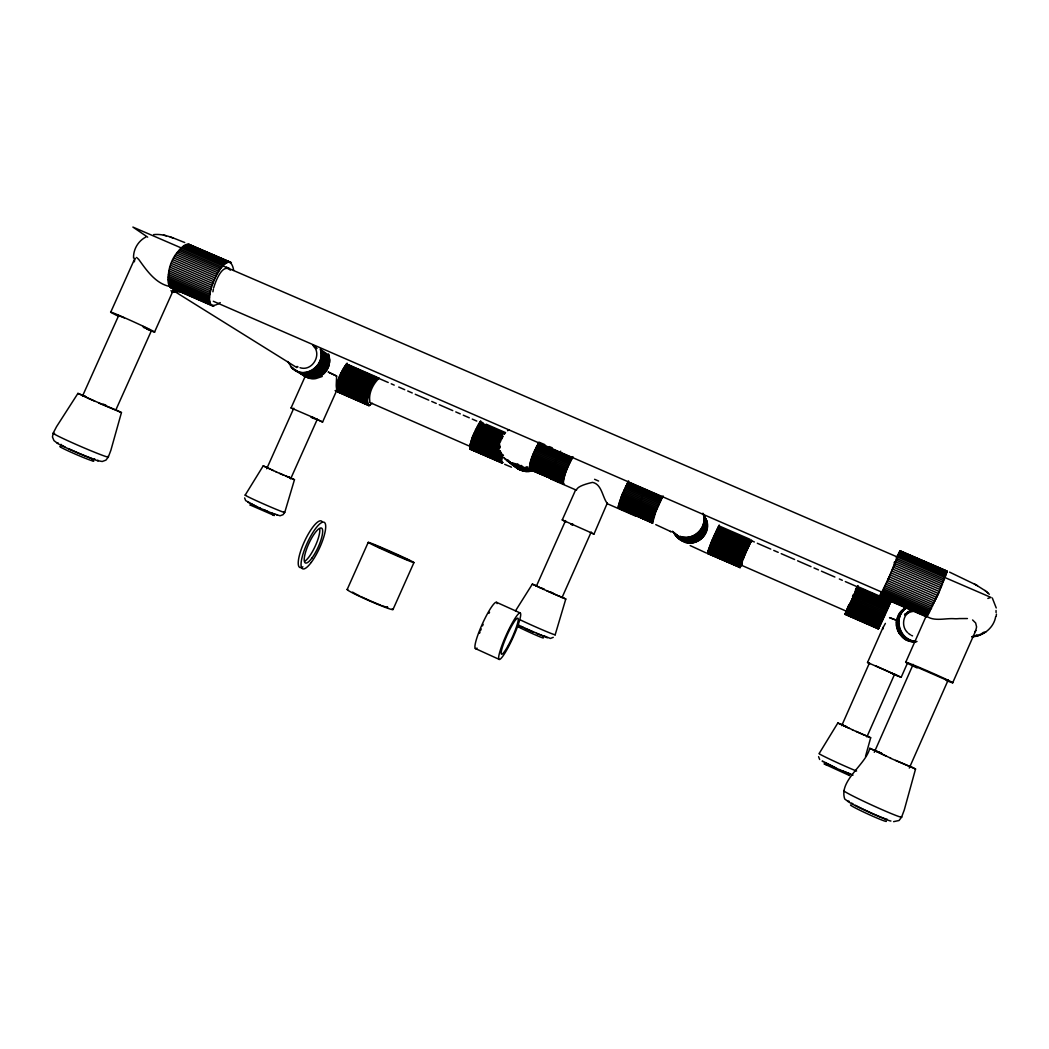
<?xml version="1.0" encoding="UTF-8"?>
<svg xmlns="http://www.w3.org/2000/svg" width="1049" height="1049" viewBox="0 0 1049 1049"><rect width="100%" height="100%" fill="white"/><g stroke="black" fill="none" stroke-linecap="round" stroke-linejoin="round"><path stroke-width="1.5" d="M368.763 405.596C364.449 396.797 372.421 385.114 377.155 377.26L346.472 363.898C341.266 371.831 334.801 382.282 337.608 391.933L368.763 405.596L372.395 403.288M682.178 538.806L679.818 536.236C693.31 541.822 708.521 526.755 702.922 513.236C708.691 520.619 705.466 532.236 697.769 536.983C689.573 542.818 679.647 538.884 673.484 532.328C683.66 550.03 713.071 534.767 704.587 516.2M681.234 538.858L683.358 541.677C696.575 548.05 712.323 532.892 706.252 519.465M652.504 523.058L655.73 511.833L663.034 495.889M133.551 258.106C133.171 249.518 138.14 241.021 145.772 237.1M220.224 302.597C191.757 321.414 227.554 236.248 233.704 270.445M564.349 484.153L529.601 469.532C529.207 459.842 534.688 450.624 538.95 442.154L544.877 444.684M915.305 641.503C897.21 644.27 888.962 615.343 905.969 607.804M917.01 641.503C900.396 641.739 892.083 617.953 905.903 608.289L903.399 609.482M502.996 462.465L470.083 449.024L470.162 444.527L472.601 436.45L480.691 420.859M590.167 532.656L593.996 534.059L607.358 502.982M824.75 762.321L835.856 767.986M213.131 306.19L170.436 287.544C163.828 273.317 173.583 247.984 189.266 244.443L230.754 262.316M635.891 516.226L607.45 503.782C602.27 496.977 601.877 484.284 592.58 482.383C588.004 483.366 576.963 486.225 576.452 490.093M499.809 444.986L499.783 447.923M501.488 462.897L502.405 455.069L470.949 441.367M572.99 456.708C568.781 465.271 563.444 474.371 563.365 484.074M707.459 553.466L711.615 541.245L719.221 525.011M292.501 368.54C304.971 380.131 326.16 364.829 320.26 349.251L328.966 355.296L329.753 360.935L328.652 366.586L326.659 370.454L323.8 373.706L318.948 376.788L313.428 378.099L306.505 377.063L292.501 368.54L287.675 361.512M878.223 628.954L878.393 627.971M926.359 616.104L926.411 616.917M628.548 480.848L621.769 495.364L618.228 506.837L652.504 521.891M879.639 596.475L926.569 616.864L938.54 593.537L947.024 571.128L900.068 550.791L891.086 572.977L879.678 596.553L881.317 591.597M996.144 616.209L996.445 614.163M894.036 619.395L889.526 617.612L896.252 620.129L896.318 625.61L897.564 630.082A18.895 18.554 -3.6 0 0 899.806 634.134L905.444 639.352L906.808 640.1L909.378 639.523M713.307 537.298L746.075 551.525L739.965 567.666L742.036 564.283M212.895 291.806L213.367 289.209M952.689 682.781L975.793 630.501L976.593 626.909L975.649 622.988L972.593 619.959M881.186 753.156L869.739 748.317C866.002 764.616 838.557 780.587 844.72 798.997L848.09 801.488M885.382 623.394L883.009 627.708A17.912 2.754 -66.6 0 0 882.799 629.203M553.269 637.346L550.371 638.448L544.313 635.956M336.624 376.067L328.337 372.107L336.624 376.067L336.244 385.127A17.466 8.077 -67.5 0 0 336.559 388.366L336.611 390.7L322.594 422.026L314.516 418.197M995.671 616.668C993.757 628.076 982.992 636.35 971.676 636.835M891.532 600.172L878.301 628.915L845.009 614.334L846.346 610.846M544.68 636.468L536.485 633.426M910.139 766.203L915.541 769.035L904.277 809.946L901.563 817.197L899.032 820.515L893.604 821.642M213.694 287.859C215.373 281.656 222.69 262.407 230.334 270.183M865.517 756.381L870.67 737.775L867.09 735.965M115.56 409.661L121.448 412.572L110.853 450.349L108.309 457.036L105.936 460.131L102.212 461.494L97.387 460.603M289.131 477.164L294.467 479.708L284.738 512.423L283.02 514.705L280.031 515.78L271.94 513.105M562.448 597.353L565.791 599.031L555.144 634.855M741.813 562.631L741.512 564.139L742.272 563.09M473.256 436.895L473.623 435.912M857.558 586.312L854.463 593.721M743.046 559.301L743.728 557.57M847.356 608.813L849.087 604.657M474.004 434.902L474.843 432.896M853.598 595.714L858.056 585.591M744.515 555.668L751.477 539.947M847.12 608.984L849.074 604.434M852.693 597.76L854.647 593.577L888.201 608.21M885.172 615.068L851.618 600.408L853.453 596.278L887.021 610.924M905.746 662.234L925.782 616.943M892.712 673.93L901.183 677.287L907.647 662.693M874.276 752.317L913.154 664.397M909.286 768.065L948.283 679.791M869.87 663.729L867.523 662.483L883.088 627.328M841.718 725.646L869.464 662.942M866.867 736.923L894.679 674.048M392.969 609.561L413.949 562.552M565.844 521.825L562.251 519.924L575.744 489.634M536.327 586.286L565.581 520.592M561.976 597.707L591.216 531.974M890.129 574.616L897.511 556.508L896.921 557.334M291.976 408.454L291.058 407.943L305.495 375.686M266.695 468.746L293.799 408.205M290.599 478.947L317.349 419.154M347.206 589.42L368.238 542.32M746.704 550.607L751.543 540.615M852.496 596.881L853.178 595.137M852.234 598.795L845.009 614.399M110.748 312.13L134.993 258.159L134.351 261.817M82.504 396.076L118.629 315.644M115.731 410.198L151.279 330.973M154.531 332.087L173.964 288.79M852.942 595.871L853.388 594.875M851.329 600.841L847.631 608.826M889.486 576.058L887.572 580.254M855.473 590.062L856.495 587.833M475.289 431.9L475.748 430.916M855.446 590.377L856.718 587.676M894.089 562.946L894.613 561.871M896.174 557.976L900.068 550.791M501.291 439.295L501.96 437.971M476.207 429.946L476.679 429.015M245.164 495.141L263.194 465.9L267.154 467.461M515.492 610.872L532.328 584.136L535.869 585.512M846.228 726.577L837.836 722.984L819.164 753.523A22.894 0.761 24.4 0 0 831.949 760.197A22.894 0.761 24.4 0 0 856.574 771.054M85.048 396.22L77.928 393.401L56.515 426.72L53.184 433.119L52.45 436.961L53.958 440.606L57.603 443.399M336.611 390.7L335.077 390.634M478.567 425.71L479.026 425.015M975.793 630.501L974.875 631.682M911.869 610.138C903.058 613.521 900.685 626.24 907.608 632.626M346.472 363.898L347.127 363.138M480.285 423.35L481.019 422.603M908.84 611.934L904.592 614.609L907.123 613.521M562.251 519.924L593.996 534.02M379.292 378.033C373.221 383.593 368.383 393.191 369.864 401.413M529.797 469.729L531.082 469.401M348.347 364.921L378.505 378.519M507.546 430.693L508.844 429.946M536.039 585.696L538.517 586.942M501.697 463.029L502.615 462.766M322.253 376.46L315.919 378.571A17.269 15.368 -61.4 0 1 311.959 378.82L307.803 377.955L305.744 376.014M902.232 610.479L904.71 609.299M901.157 611.554L903.609 610.4M900.173 612.721L902.599 611.593M899.295 613.98L901.707 612.865M898.521 615.291L900.921 614.216M912.971 609.705L908.211 611.803L912.578 610.321M907.228 612.38L909.798 611.252M897.878 616.668L900.265 615.619M905.405 613.796L907.949 612.695M976.947 634.986L975.085 635.799L980.33 634.92M897.341 618.097L899.714 617.074M339.758 391.946L337.948 392.156M896.934 619.553L899.295 618.569M896.646 621.06L899.006 620.09M896.489 622.568L898.849 621.637M896.462 624.089L898.823 623.198M533.679 470.227C523.831 474.673 513.682 467.107 507.729 459.75M896.567 625.624L898.927 624.745M707.537 553.531L740.227 567.443M896.803 627.132L899.163 626.292M897.157 628.613L899.531 627.813M987.843 598.454L990.951 597.406L132.882 227.069L147.673 237.153M897.642 630.069L900.029 629.295M898.259 631.485L900.645 630.737M898.98 632.835L901.379 632.114M171.905 292.304L180.9 291.281M899.819 634.134L902.232 633.439M516.37 466.962L521.996 468.024L527.686 467.159M900.75 635.353L903.202 634.684M901.799 636.494L904.264 635.851M902.927 637.543L905.418 636.927M291.058 407.943L313.599 417.659M527.162 467.264C521.183 469.06 514.298 467.225 510.063 462.609M904.146 638.5L906.664 637.897M905.444 639.352L907.988 638.762M910.834 640.165L908.224 640.729L915.829 642.054M909.693 641.241L912.328 640.69M911.201 641.634L913.863 641.096M912.735 641.896L915.423 641.359M277.238 515.216L276.752 514.679M983.149 632.442L985.85 631.97M981.418 633.57L984.093 633.098M979.596 634.54L982.257 634.081M973.144 636.441L978.337 635.589M976.304 636.087L972.121 636.573M967.427 618.543L959.206 618.569A29.752 29.333 17.3 0 1 953.239 618.635C944.769 618.32 934.043 621.493 926.857 616.327M153.6 234.622C164.575 233.389 174.75 238.779 184.729 242.516M173.439 288.226L171.092 287.95M250.816 503.402L254.579 505.539M244.614 497.947L245.676 500.622L249.649 502.72M168.771 286.246C155.265 283.046 146.414 270.131 138.704 259.365L136.554 257.464M515.885 466.648L510.312 462.57L515.977 463.855L521.458 467.92M294.467 479.708L279.677 473.348M867.523 662.483L901.183 677.287M946.041 680.04L946.788 680.198L911.594 664.791L913.81 666.076M300.014 367.701C312.484 371.844 322.751 353.867 312.759 345.278M166.319 235.802L163.5 235.094M896.226 620.116L894.495 619.553M547.329 637.818L518.809 625.453M823.177 761.43L822.114 761.128L839.606 769.809M121.448 412.572L98.894 403.104M273.723 513.774L274.759 514.102M251.236 505.225L249.898 504.897L274.327 515.531L272.32 514.403M915.541 769.035L890.391 758.191M170.174 236.969L173.269 238.044M520.697 627.42C506.588 621.834 547.053 640.834 543.12 637.543M826.599 764.747L824.068 763.869L849.572 775.578L848.628 774.844M867.09 736.123L864.651 735.139M870.67 737.775L856.115 731.402M565.791 599.031L542.451 588.843M267.915 467.841L266.616 467.382L270.734 469.336M85.389 396.47L82.701 395.473L87.146 397.689M273.841 514.01L263.469 509.565M878 751.792L874.696 750.52L886.261 756.159M511.506 467.198L504.674 464.314M143.372 327.38L149.089 329.609L143.123 326.436M559.537 596.317L562.159 597.327M875.338 665.682L896.961 675.425L890.627 672.92M571.403 523.674L573.226 524.448M842.504 770.963L850.215 773.86M549.309 446.586L552.272 447.844M538.321 443.229L572.374 457.81M537.678 444.396L571.744 458.977M537.036 445.615L571.102 460.196M536.38 446.887L570.472 461.481M535.737 448.198L569.83 462.806M535.108 449.562L569.201 464.169M534.492 450.939L568.571 465.559M533.889 452.342L567.968 466.962M533.298 453.745L567.378 468.365M532.748 455.148L566.814 469.768M532.223 456.538L566.29 471.158M285.721 475.984L291.098 478.187L289.026 477.177M188.518 244.22L231.383 262.67M899.963 550.83L947.024 571.128M187.732 244.155L230.465 262.538M899.793 551.04L947.037 571.43M186.879 244.247L228.485 262.184M899.557 551.394L946.972 571.889M185.988 244.496L227.633 262.46M899.727 552.207L946.827 572.505M185.044 244.902L226.728 262.879M899.478 552.954L946.618 573.279M184.073 245.453L225.784 263.443M899.137 553.846L946.329 574.196M183.064 246.161L224.814 264.164M898.744 554.882L945.975 575.258M531.725 457.902L565.778 472.522M531.279 459.226L565.319 473.846M530.86 460.511L564.887 475.131M530.492 461.744L564.506 476.364M530.178 462.911L564.165 477.531M529.902 464.012L563.864 478.632M529.679 465.035L563.615 479.642M529.509 465.979L563.431 480.573M529.391 466.831L563.287 481.412M529.325 467.579L563.195 482.16M529.312 468.234L560.205 481.53M529.352 468.772L554.344 479.537M530.702 469.65L551.184 478.475M554.108 479.734L558.501 481.622M529.443 469.205L563.247 483.759M267.429 511.374L259.732 508.018M182.041 247L223.83 265.03M898.285 556.049L945.555 576.452M226.44 267.141L229.403 268.426M179.969 249.098L221.798 267.167M897.197 558.763L944.533 579.205M178.92 250.344L220.788 268.426M896.567 560.297L943.93 580.753M177.884 251.694L219.766 269.79M895.885 561.91L943.274 582.392M176.875 253.15L218.769 271.258M895.164 563.615L942.579 584.109M175.878 254.697L217.786 272.819M894.404 565.398L941.832 585.906M174.921 256.336L216.841 274.471M893.604 567.234L941.058 587.755M173.99 258.041L215.924 276.189M892.791 569.122L940.245 589.656M173.111 259.811L215.045 277.959M891.952 571.036L939.406 591.584M172.285 261.621L214.219 279.781M891.086 572.977L938.54 593.537M171.525 263.469L213.432 281.63M890.221 574.918L937.675 595.478M718.788 525.798L749.996 539.304M718.316 526.677L751.307 541.009M745.839 539.12L751.727 541.677M717.831 527.647L750.546 541.808M717.306 528.683L750.048 542.857M716.769 529.784L749.511 543.972M124.306 317.86L116.255 314.634L117.921 315.67M170.817 265.331L212.724 283.505M889.355 576.858L936.796 597.419M170.174 267.207L212.068 285.38M888.49 578.773L935.918 599.333M169.61 269.068L211.492 287.242M887.638 580.635L935.039 601.208M169.112 270.917L210.98 289.078M886.798 582.457L934.174 603.031M168.705 272.714L210.547 290.888M885.985 584.214L933.335 604.788M168.378 274.484L210.193 292.645M885.199 585.906L932.509 606.453M168.142 276.175L209.918 294.336M884.451 587.492L931.722 608.04M167.984 277.815L209.734 295.962M883.73 588.987L930.974 609.521M167.919 279.349L209.643 297.496M883.061 590.364L930.253 610.898M167.932 280.804L209.616 298.939M882.445 591.636L929.598 612.144M213.314 301.26L882.419 592.383M168.05 282.142L209.695 300.263M881.881 592.764L928.981 613.259M168.246 283.374L209.852 301.483M881.37 593.76L928.417 614.242M168.522 284.476L210.088 302.584M880.924 594.613L927.919 615.068M480.14 421.58L483.143 422.878M486.133 424.176L505.592 432.621M479.577 422.38L505.041 433.434M480.665 422.931L503.048 432.66M484.179 424.989L490.119 427.572M490.735 427.887L495.22 429.828M478.987 423.272L504.464 434.338M478.396 424.242L502.379 434.653M477.78 425.291L503.271 436.358M477.164 426.392L502.668 437.459M716.205 530.938L748.973 545.139M476.561 427.546L502.051 438.626M715.641 532.145L748.409 546.345M475.944 428.753L501.448 439.833M715.064 533.39L747.832 547.604M475.341 429.998L500.845 441.078M714.474 534.675L747.242 548.889M474.751 431.27L500.255 442.363M713.884 535.987L746.665 550.201M474.174 432.555L499.691 443.648M473.623 433.853L499.127 444.96M712.73 538.622L745.498 552.849M473.099 435.165L500.098 446.913M712.166 539.947L744.934 554.174M711.615 541.245L744.37 555.472M711.091 542.53L743.833 556.757M710.593 543.775L743.321 558.002M710.107 544.969L742.823 559.196M709.662 546.123L742.364 560.35M709.255 547.211L741.931 561.438M708.875 548.247L741.538 562.461M708.534 549.191L741.184 563.405M627.945 481.95L662.43 497.016M627.315 483.13L661.827 498.209M626.686 484.376L661.198 499.455M168.889 285.459L210.416 303.541M880.531 595.308L927.486 615.75M169.322 286.298L210.81 304.367M879.77 595.819L927.106 616.288M626.043 485.661L660.568 500.753M169.846 286.993L213.878 306.269M857.662 586.522L926.805 616.655M377.719 377.928L388.222 382.492M391.225 383.803L394.227 385.114M398.725 387.068L404.73 389.69M407.733 391.002L412.244 392.955M415.234 394.267L428.753 400.141M431.742 401.452L436.253 403.419M439.256 404.717L452.762 410.605M455.764 411.916L460.262 413.87M463.265 415.181L469.27 417.79M472.273 419.102L476.771 421.069M751.372 540.668L754.362 541.966M757.339 543.264L770.753 549.112M773.742 550.41L778.214 552.351M781.19 553.649L794.618 559.497M797.594 560.795L811.008 566.644M813.998 567.942L818.469 569.882M821.446 571.181L834.873 577.029M839.344 578.982L842.321 580.281M845.31 581.579L857.23 586.771M857.282 587.047L879.036 596.527M345.803 364.75L376.499 378.125M857.243 587.545L890.745 602.139M625.401 486.998L659.926 502.091M345.121 365.695L375.83 379.069M856.784 588.62L890.299 603.227M624.771 488.375L659.297 503.468M344.439 366.704L375.162 380.092M856.286 589.787L889.814 604.394M343.757 367.793L374.493 381.193M855.761 590.993L889.303 605.627M343.089 368.946L373.824 382.347M855.21 592.265L888.765 606.899M342.42 370.14L373.169 383.554M341.777 371.385L372.526 384.813M854.056 594.914L887.624 609.561M341.161 372.67L371.91 386.098M340.558 373.982L371.307 387.409M852.85 597.655L886.405 612.314M339.994 375.319L370.73 388.746M852.234 599.031L885.789 613.691M339.456 376.657L370.192 390.084M338.958 377.981L369.694 391.421M472.601 436.45L499.586 448.211M851.014 601.759L884.556 616.419M338.499 379.305L369.222 392.746M472.129 437.735L499.114 449.483M850.411 603.096L883.953 617.756M471.696 438.98L500.176 451.385M338.093 380.617L368.802 394.044M849.821 604.381L883.35 619.041M471.303 440.187L501.265 453.247M470.647 442.481L502.078 456.184M470.385 443.53L501.802 457.233M470.162 444.527L501.566 458.216M470.004 445.432L501.383 459.121M469.886 446.271L501.238 459.947M708.232 550.056L740.869 564.27M469.821 447.018L501.16 460.681M707.983 550.843L740.594 565.044M469.808 447.661L501.12 461.337M707.773 551.538L740.358 565.726M469.847 448.225L501.134 461.875M707.616 552.128L740.174 566.316M469.939 448.67L501.212 462.321M470.083 449.024L502.261 462.963M470.267 449.274L501.96 463.055M707.498 552.626L740.03 566.801M707.432 553.007L739.951 567.181M707.419 553.295L740.069 567.614M310.845 417.069L313.585 418.263M312.169 417.751L314.595 418.813M541.192 587.846L544.169 589.145M559.314 596.33L546.726 590.771M878.039 751.687L881.816 753.339M624.129 489.765L658.667 504.871M623.512 491.168L658.038 506.274M622.909 492.571L657.435 507.69M622.332 493.974L656.844 509.093M621.769 495.364L656.281 510.47M621.244 496.715L655.73 511.833M620.746 498.039L655.219 513.145M620.287 499.311L654.746 514.416M619.867 500.53L654.314 515.636M619.487 501.684L653.907 516.777M619.159 502.759L653.553 517.865M618.871 503.756L653.252 518.849M618.635 504.674L652.989 519.766M337.726 381.888L368.435 395.316M849.257 605.627L882.773 620.287M618.438 505.5L652.78 520.579M337.411 383.121L368.107 396.548M618.307 506.221L652.609 521.287M848.707 606.82L882.209 621.48M634.265 514.233L638.71 516.187M641.673 517.485L646.118 519.439M337.149 384.301L367.832 397.728M619.697 508.004L652.452 522.402M848.195 607.961L881.671 622.608M336.952 385.442L367.609 398.856M551.013 479.065L576.045 490.027M847.697 609.01L881.16 623.67M336.795 386.504L367.438 399.918M847.238 609.994L880.675 624.64M336.703 387.501L367.32 400.902M846.818 610.898L880.229 625.532M369.418 402.305L469.742 446.258M739.506 564.401L847.526 611.711M336.663 388.405L367.268 401.806M846.438 611.698L879.823 626.332M336.677 389.245L367.255 402.632M846.084 612.406L879.455 627.027M336.755 389.979L367.32 403.367M845.796 613.009L879.141 627.617M336.886 390.621L370.127 405.242M845.533 613.508L878.852 628.115M337.07 391.159L369.628 405.478M845.153 613.862L878.629 628.495M337.319 391.605L369.169 405.596M845.048 614.15L878.446 628.757M846.477 726.642L841.39 724.557L849.415 728.386M864.56 735.218L852.286 729.776M949.594 572.138L975.793 584.752M619.71 508.398L625.663 511.02M628.639 512.332L652.452 522.782M618.858 508.201L627.748 512.109M630.724 513.407L651.481 522.533M618.202 507.349L652.766 523.254M705.964 552.849L690.176 545.572M283.938 475.302L275.769 471.696M839.239 769.52L852.916 775.237L851.749 774.359M103.34 404.153L106.106 405.373M895.623 760.394L910.545 766.727L908.88 765.77M911.45 635.379L912.538 635.864M655.756 524.618L671.334 531.83L670.403 531.371M533.443 632.232L525.247 628.535M271.861 469.939L276.464 471.919M550.895 592.134L553.098 593.118M94.672 401.098L77.928 393.401M87.998 398.24L116.308 410.172M496.61 602.349L520.265 612.996A25.491 3.606 -65.6 0 1 507.008 649.541A25.491 3.606 -65.6 0 1 501.75 645.987A25.491 3.606 -65.6 0 1 520.265 612.996M852.719 729.881L837.863 723.063M256.061 506.365L260.257 508.149M538.635 587.112L543.907 589.42M273.409 470.555L263.194 465.9M475.367 648.544L499.049 659.323M890.876 758.257L869.739 748.317M570.944 524.225L572.151 524.775M572.557 524.841L570.813 524.041M540.93 588.056L532.328 584.136M311.894 416.991L322.594 422.026M257.228 506.772L248.023 502.314M521.025 626.358L523.399 627.525M674.022 532.761L680.814 538.255M515.361 466.779L519.95 469.991L503.428 457.338M297.064 366.429L298.008 366.927M294.808 370.205L305.22 376.512M975.963 584.857L985.745 591.059M974.364 583.978L977.458 585.67M189.266 244.443L189.935 244.81M508.988 461.953L504.372 458.439M673.432 532.394L677.484 537.599L682.06 541.074L679.909 538.229M291.452 367.556L307.842 377.509M301.548 372.447L310.609 378.046M290.507 366.494L293.143 368.12M300.132 372.238L309.206 377.837M170.935 290.691L173.714 292.409M302.977 372.539L312.012 378.125M172.77 290.639L175.524 292.356M176.075 292.369L296.815 367.583M304.42 372.5L313.428 378.099M173.203 289.576L177.333 292.147M305.862 372.343L314.844 377.942M175.013 289.209L179.13 291.792M307.291 372.067L316.234 377.679M308.681 371.674L317.611 377.286M518.573 624.981L519.373 625.492M310.058 371.162L318.948 376.788M311.383 370.533L320.247 376.171M312.641 369.799L321.505 375.45M313.861 368.96L322.686 374.624M314.988 368.029L323.8 373.706M316.051 366.993L324.836 372.71M317.034 365.891L325.793 371.608M910.414 634.815L908.486 633.426M317.913 364.698L326.659 370.454M303.987 375.844L300.696 373.247M318.699 363.439L327.432 369.222M319.368 362.128L328.101 367.924M319.945 360.764L328.652 366.586M320.404 359.361L329.098 365.209M320.732 357.932L329.438 363.806M320.955 356.476L329.648 362.377M321.06 355.008L329.753 360.935M321.046 353.539L329.727 359.505M314.189 346.878L316.706 348.609M320.902 352.097L329.596 358.076M320.64 350.654L329.334 356.673M314.28 346.458L316.824 348.216M511.427 464.104L518.704 469.336M509.394 462.084L514.403 465.756M506.523 460.393L513.354 465.336M511.676 463.068L517.236 467.146M517.734 467.408L522.586 470.975M506.851 459.855L513.538 464.641M513.092 463.448L518.612 467.526M519.137 467.736L523.962 471.289M514.521 463.71L520.029 467.775M500.242 450.821L501.186 453.588L503.481 455.292M520.553 467.933L525.365 471.499M521.996 468.024L526.768 471.578M517.445 463.868L522.9 467.933M523.438 467.985L528.185 471.539M521.078 465.389L524.33 467.828M524.867 467.828L529.588 471.394M526.296 467.552L530.991 471.119M986.611 591.767L987.856 592.855M985.05 590.495L989.351 594.298M672.448 531.24L675.962 534.964M675.818 534.203L678.244 536.813M674.612 533.312L677.064 535.934M677.09 534.99L679.503 537.586M681.26 536.682L683.581 539.238M682.729 537.009L685.023 539.566M684.223 537.206L686.492 539.763M685.718 537.285L687.96 539.829M687.226 537.232L689.442 539.789M688.734 537.062L690.911 539.619M690.203 536.76L692.366 539.317M691.658 536.341L693.782 538.911M693.074 535.803L695.159 538.373M694.425 535.147L696.497 537.731M190.538 245.335L191.075 246.004M695.736 534.374L697.769 536.983M675.241 534.702L677.484 537.599M696.969 533.495L698.975 536.118M676.29 535.724L678.506 538.609M673.432 532.131L676.539 536.511M677.431 536.655L679.621 539.527M678.637 537.494L680.801 540.353M698.123 532.525L700.116 535.174M682.624 539.37L684.709 542.189M699.185 531.463L701.165 534.125M684.04 539.763L686.112 542.569M700.168 530.309L702.122 532.997M685.482 540.038L687.528 542.844M686.951 540.196L688.97 543.002M701.047 529.089L702.987 531.791M688.432 540.235L690.412 543.028M701.82 527.791L703.735 530.532M689.901 540.143L691.868 542.936M702.476 526.441L704.39 529.194M691.37 539.92L693.297 542.726M703.014 525.024L706.685 530.781M692.812 539.592L694.713 542.399M703.446 523.582L705.334 526.401M694.215 539.134L696.09 541.953M703.748 522.114L705.636 524.959M703.918 520.619L705.807 523.49M695.579 538.57L697.428 541.389M703.971 519.111L705.859 522.022M703.892 517.616L705.78 520.553M696.903 537.888L698.713 540.72M703.695 516.134L705.584 519.098M703.368 514.666L705.256 517.655M698.149 537.088L699.945 539.947M699.329 536.209L701.099 539.081M992.302 597.982L996.235 607.961M700.43 535.213L702.187 538.111M502.576 456.158L501.186 453.588M701.453 534.151L703.184 537.062M702.384 532.997L704.089 535.934M703.197 531.764L704.902 534.728M703.918 530.479L705.61 533.469M704.522 529.129L706.2 532.145M705.4 526.323L707.052 529.391M705.649 524.867L707.301 527.962M705.78 523.399L707.419 526.532M705.78 521.93L707.432 525.09M705.662 520.461L707.314 523.648M705.426 519.019L707.078 522.232M705.059 517.59L706.724 520.828M674.323 532.826L674.953 534.111M818.574 756.683L819.675 759.502M328.481 353.959L328.966 355.296M996.026 610.492L996.078 612.564M594.586 479.301A17.374 0.918 24 0 1 598.586 481.045M551.564 478.96A18.056 2.819 -66.5 0 1 552.22 470.057A18.056 2.819 -66.5 0 1 560.677 451.201M636.927 515.413A18.187 1.914 -66.4 0 1 637.241 509.263A18.187 1.914 -66.4 0 1 645.778 489.568M479.577 633.242A19.708 3.068 -65.6 0 1 480.075 631.852M480.626 630.41A19.708 3.068 -65.6 0 1 481.203 628.928M482.474 625.899A19.708 3.068 -65.6 0 1 483.156 624.378M488.873 613.363A19.708 3.068 -65.6 0 1 489.555 612.288M477.02 648.085A25.438 3.96 -65.6 0 1 482.291 624.076A25.438 3.96 -65.6 0 1 497.108 603.608M387.592 607.397A19.38 1.101 23.7 0 1 385.652 606.938M384.878 606.676A19.38 1.101 23.7 0 1 381.954 605.627M380.8 605.194A19.38 1.101 23.7 0 1 361.013 596.593M359.755 595.989A19.38 1.101 23.7 0 1 352.648 592.121M387.265 606.755A19.38 1.101 23.7 0 1 387.579 606.991M392.221 608.853A25.019 1.429 23.7 0 1 370.349 601.221A25.019 1.429 23.7 0 1 347.77 589.407M302.899 566.814A25.609 6.687 -65.2 0 1 303.358 543.972A25.609 6.687 -65.2 0 1 322.148 521.746M319.801 529.194A19.197 5.009 -65.2 0 1 314.975 546.686A19.197 5.009 -65.2 0 1 304.826 561.189M555.17 634.645A23.314 0.787 24 0 1 544.431 630.711A23.314 0.787 24 0 1 520.658 620.064M905.117 615.265A13.912 13.663 17.4 0 1 913.692 611.344M118.93 316.444A24.101 0.656 24.4 0 1 116.426 314.254A24.101 0.656 24.4 0 1 148.447 328.757A24.101 0.656 24.4 0 1 146.873 329.098M91.984 459.908A18.541 0.865 23.3 0 1 78.203 455.345A18.541 0.865 23.3 0 1 60.724 446.599M107.614 456.394A30.08 1.246 23.4 0 1 79.331 445.851A30.08 1.246 23.4 0 1 54.561 433.381M94.397 458.793A18.541 0.839 23.3 0 1 94.03 459.108M92.155 458.518A18.541 0.839 23.3 0 1 68.473 448.605M65.064 446.992A18.541 0.839 23.3 0 1 62.547 445.707M61.091 444.855A18.541 0.839 23.3 0 1 61.616 444.606M97.806 460.223A22.383 1.01 23.3 0 1 87.264 456.905L82.163 454.82A22.383 1.01 23.3 0 1 62.455 445.995A22.383 1.01 23.3 0 1 58.272 443.111M283.741 511.794A21.662 0.695 23.7 0 1 266.079 505.041A21.662 0.695 23.7 0 1 245.597 495.141M917.114 667.925A25.622 0.761 23.6 0 1 909.929 663.597A25.622 0.761 23.6 0 1 943.798 678.218A25.622 0.761 23.6 0 1 946.67 680.683M886.117 821.079A19.656 0.997 24.6 0 1 868.913 814.496A19.656 0.997 24.6 0 1 850.726 804.95M901.235 816.633A31.89 1.442 24.6 0 1 873.45 805.816A31.89 1.442 24.6 0 1 843.881 790.553M887.218 819.282A19.656 0.97 24.6 0 1 874.486 814.391A19.656 0.97 24.6 0 1 855.407 805.317M853.007 803.98A19.656 0.97 24.6 0 1 851.736 803.128M890.929 821A23.734 1.18 24.6 0 1 864.389 810.012A23.734 1.18 24.6 0 1 849.402 801.423M373.392 544.601L408.822 560.284L373.392 544.601M507.664 646.486A19.747 2.793 -65.6 0 0 517.904 618.215A19.747 2.793 -65.6 0 0 503.546 643.837A19.747 2.793 -65.6 0 0 507.664 646.486M378.374 547.486A25.006 0.721 23.9 0 0 413.909 562.592A25.006 0.721 23.9 0 0 380.971 547.276A25.006 0.721 23.9 0 0 378.374 547.486M311.841 558.173A19.21 4.983 -65.2 0 0 322.109 528.63A19.21 4.983 -65.2 0 0 306.36 549.715A19.21 4.983 -65.2 0 0 311.841 558.173M311.225 562.434A25.609 6.635 -65.2 0 0 324.967 523.018A25.609 6.635 -65.2 0 0 303.987 551.027A25.609 6.635 -65.2 0 0 311.225 562.434"/></g></svg>
